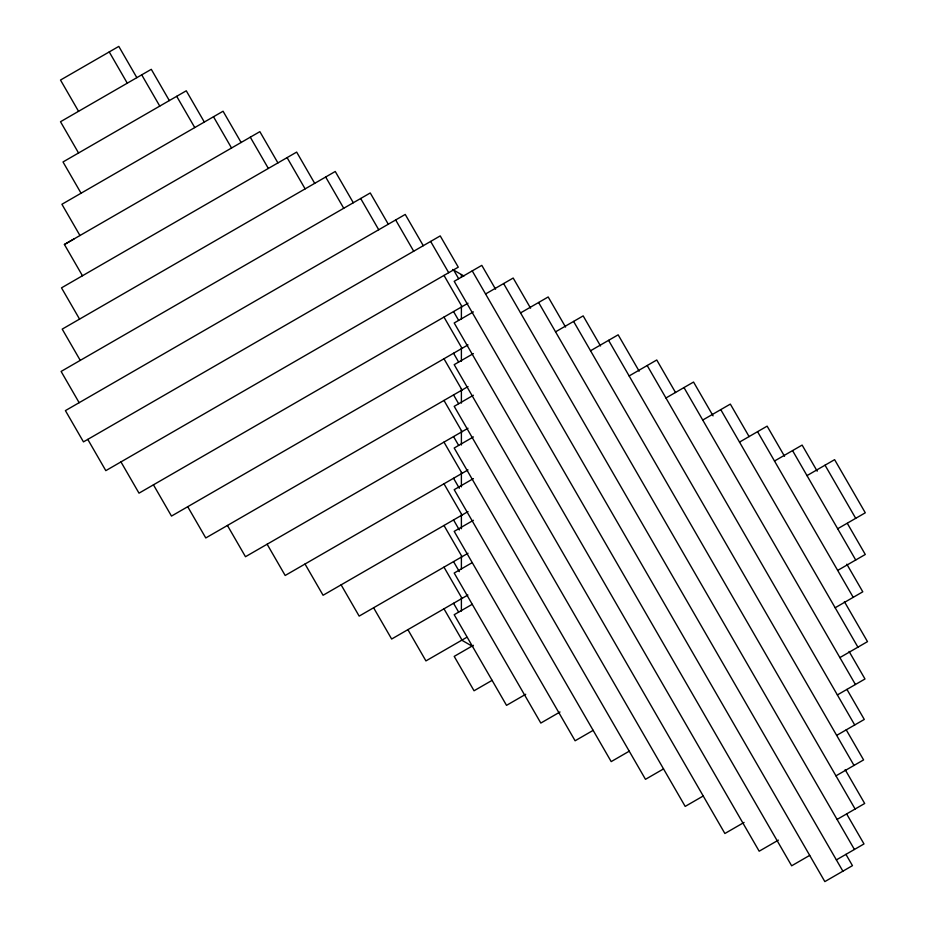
<?xml version="1.0" encoding="UTF-8"?>
<svg xmlns="http://www.w3.org/2000/svg" width="928" height="928" viewBox="0 0 928 928"><rect width="100%" height="100%" fill="white"/><g stroke="black" fill="none" stroke-linecap="round" stroke-linejoin="round"><path stroke-width="1.39" d="M82.464 275.755L64.415 244.493L73.985 238.972M64.415 244.493L259.863 131.66L277.913 162.922M468.014 303.212L139.003 493.162L120.953 461.9M485.576 293.979L513.184 278.04L530.584 308.177M473.384 311.901L454.198 322.979L759.174 851.208L778.372 840.13M520.562 312.91L548.181 296.96L565.558 327.074M468.014 344.891L171.483 516.084L153.445 484.822M473.384 353.58L454.198 364.658L724.884 833.506L744.082 822.417M555.547 331.841L583.167 315.891L600.532 345.97M468.014 386.57L205.772 537.962L187.723 506.711M473.384 395.247L454.198 406.336L685.189 806.409L703.227 795.992M590.544 350.761L618.152 334.822L639.148 371.177M468.014 428.237L245.479 556.719L227.43 525.457M473.384 436.926L454.198 448.015L645.482 779.323L663.532 768.906M629.138 375.944L656.757 359.994L675.549 392.556M468.014 469.916L285.174 575.476L267.125 544.214M473.396 478.604L454.198 489.682L611.192 761.61L629.242 751.193M468.014 511.595L323.072 595.266L305.022 564.015M665.933 397.996L693.552 382.046L713.075 415.872M473.396 520.283L454.198 531.361L575.105 740.776L593.154 730.359M468.014 553.262L359.159 616.111L341.121 584.849M702.728 420.048L730.336 404.098L749.105 436.601M472.248 562.623L454.198 573.04L540.815 723.063L560.013 711.985M467.898 595.01L391.651 639.032L373.601 607.77M739.523 442.099L767.131 426.149L784.52 456.274M472.248 604.29L454.198 614.707L506.526 705.361L525.724 694.272M466.807 637.304L425.929 660.91L407.891 629.648M774.509 461.019L802.128 445.08L817.197 471.18M473.396 645.308L454.198 656.386L474.046 690.768L492.095 680.352M806.989 475.612L834.608 459.662L865.29 512.801L837.671 528.74M837.671 570.418L865.29 554.48L847.345 523.392M835.165 607.759L862.785 591.809L846.835 564.201M839.875 657.592L867.494 641.642L844.387 601.634M837.369 694.921L864.989 678.983L849.074 651.421M836.673 735.382L864.281 719.444L846.928 689.388M835.966 775.843L863.585 759.904L846.208 729.802M837.068 819.436L864.687 803.486L845.153 769.648M809.703 855.384L791.654 865.801L454.198 281.312L481.806 265.362L495.564 289.188M836.372 859.896L863.991 843.946L846.603 813.844M452.609 269.48L463.907 275.999M461.39 639.972L472.677 646.48M825.038 465.195L855.709 518.323M792.558 450.602L855.72 560.002M757.561 431.682L853.215 597.33M720.766 409.631L857.924 647.176M683.982 387.568L855.419 684.504M647.187 365.516L854.711 724.965M608.582 340.344L854.015 765.426M573.597 321.413L855.117 809.019M538.611 302.493L854.421 849.48M845.93 854.352L852.461 865.65L824.841 881.6L472.236 270.883M503.614 283.562L842.891 871.183M453.56 269.886L458.606 278.644M430.65 241.431L448.7 272.693M443.99 275.407L462.028 306.669M423.272 245.688L405.234 214.438L65.412 410.617L83.462 441.879L440.22 235.909L458.27 267.171L105.815 470.647L87.777 439.385M453.56 311.564L458.606 320.311M395.664 219.959L413.702 251.221M443.978 317.086L462.028 348.348M388.287 224.216L370.249 192.966L61.109 371.432L79.147 402.694M453.548 353.243L458.606 361.99M360.667 198.488L378.717 229.738M443.978 358.765L462.028 390.015M353.301 202.745L335.252 171.483L62.211 329.127L80.26 360.377M453.548 394.91L458.606 403.668M325.682 177.016L343.731 208.266M443.978 400.444L462.028 431.694M314.696 183.35L296.658 152.099L61.503 287.854L79.553 319.104M453.548 436.589L458.606 445.336M287.088 157.621L305.126 188.883M443.978 442.111L462.028 473.373M453.548 478.268L459.325 488.267M250.293 137.193L268.343 168.444M443.978 483.79L462.028 515.04M241.118 142.483L223.068 111.232L61.909 204.276L79.959 235.526M453.548 519.935L459.325 529.946M213.498 116.754L231.548 148.016M443.978 525.468L462.028 556.719M204.322 122.055L186.273 90.793L63.011 161.959L81.061 193.21M453.548 561.614L459.325 571.613M176.703 96.326L194.752 127.577M443.978 567.136L462.028 598.398M169.337 100.584L151.287 69.322L60.506 121.73L78.555 152.992M453.548 603.293L458.606 612.039M141.717 74.843L159.767 106.105M443.978 608.814L462.028 640.065M136.845 77.662L118.807 46.4L60.506 80.052L78.555 111.314M109.237 51.922L127.275 83.184M461.39 274.549L461.39 277.437M461.39 306.321L461.39 319.325M461.39 348.209L461.39 361.212M461.39 388.658L461.39 403.1M461.39 430.534L461.39 444.988M461.39 472.422L461.39 486.864M461.39 514.309L461.39 528.751M461.39 556.197L461.39 569.2M461.39 598.084L461.39 611.076"/></g></svg>
